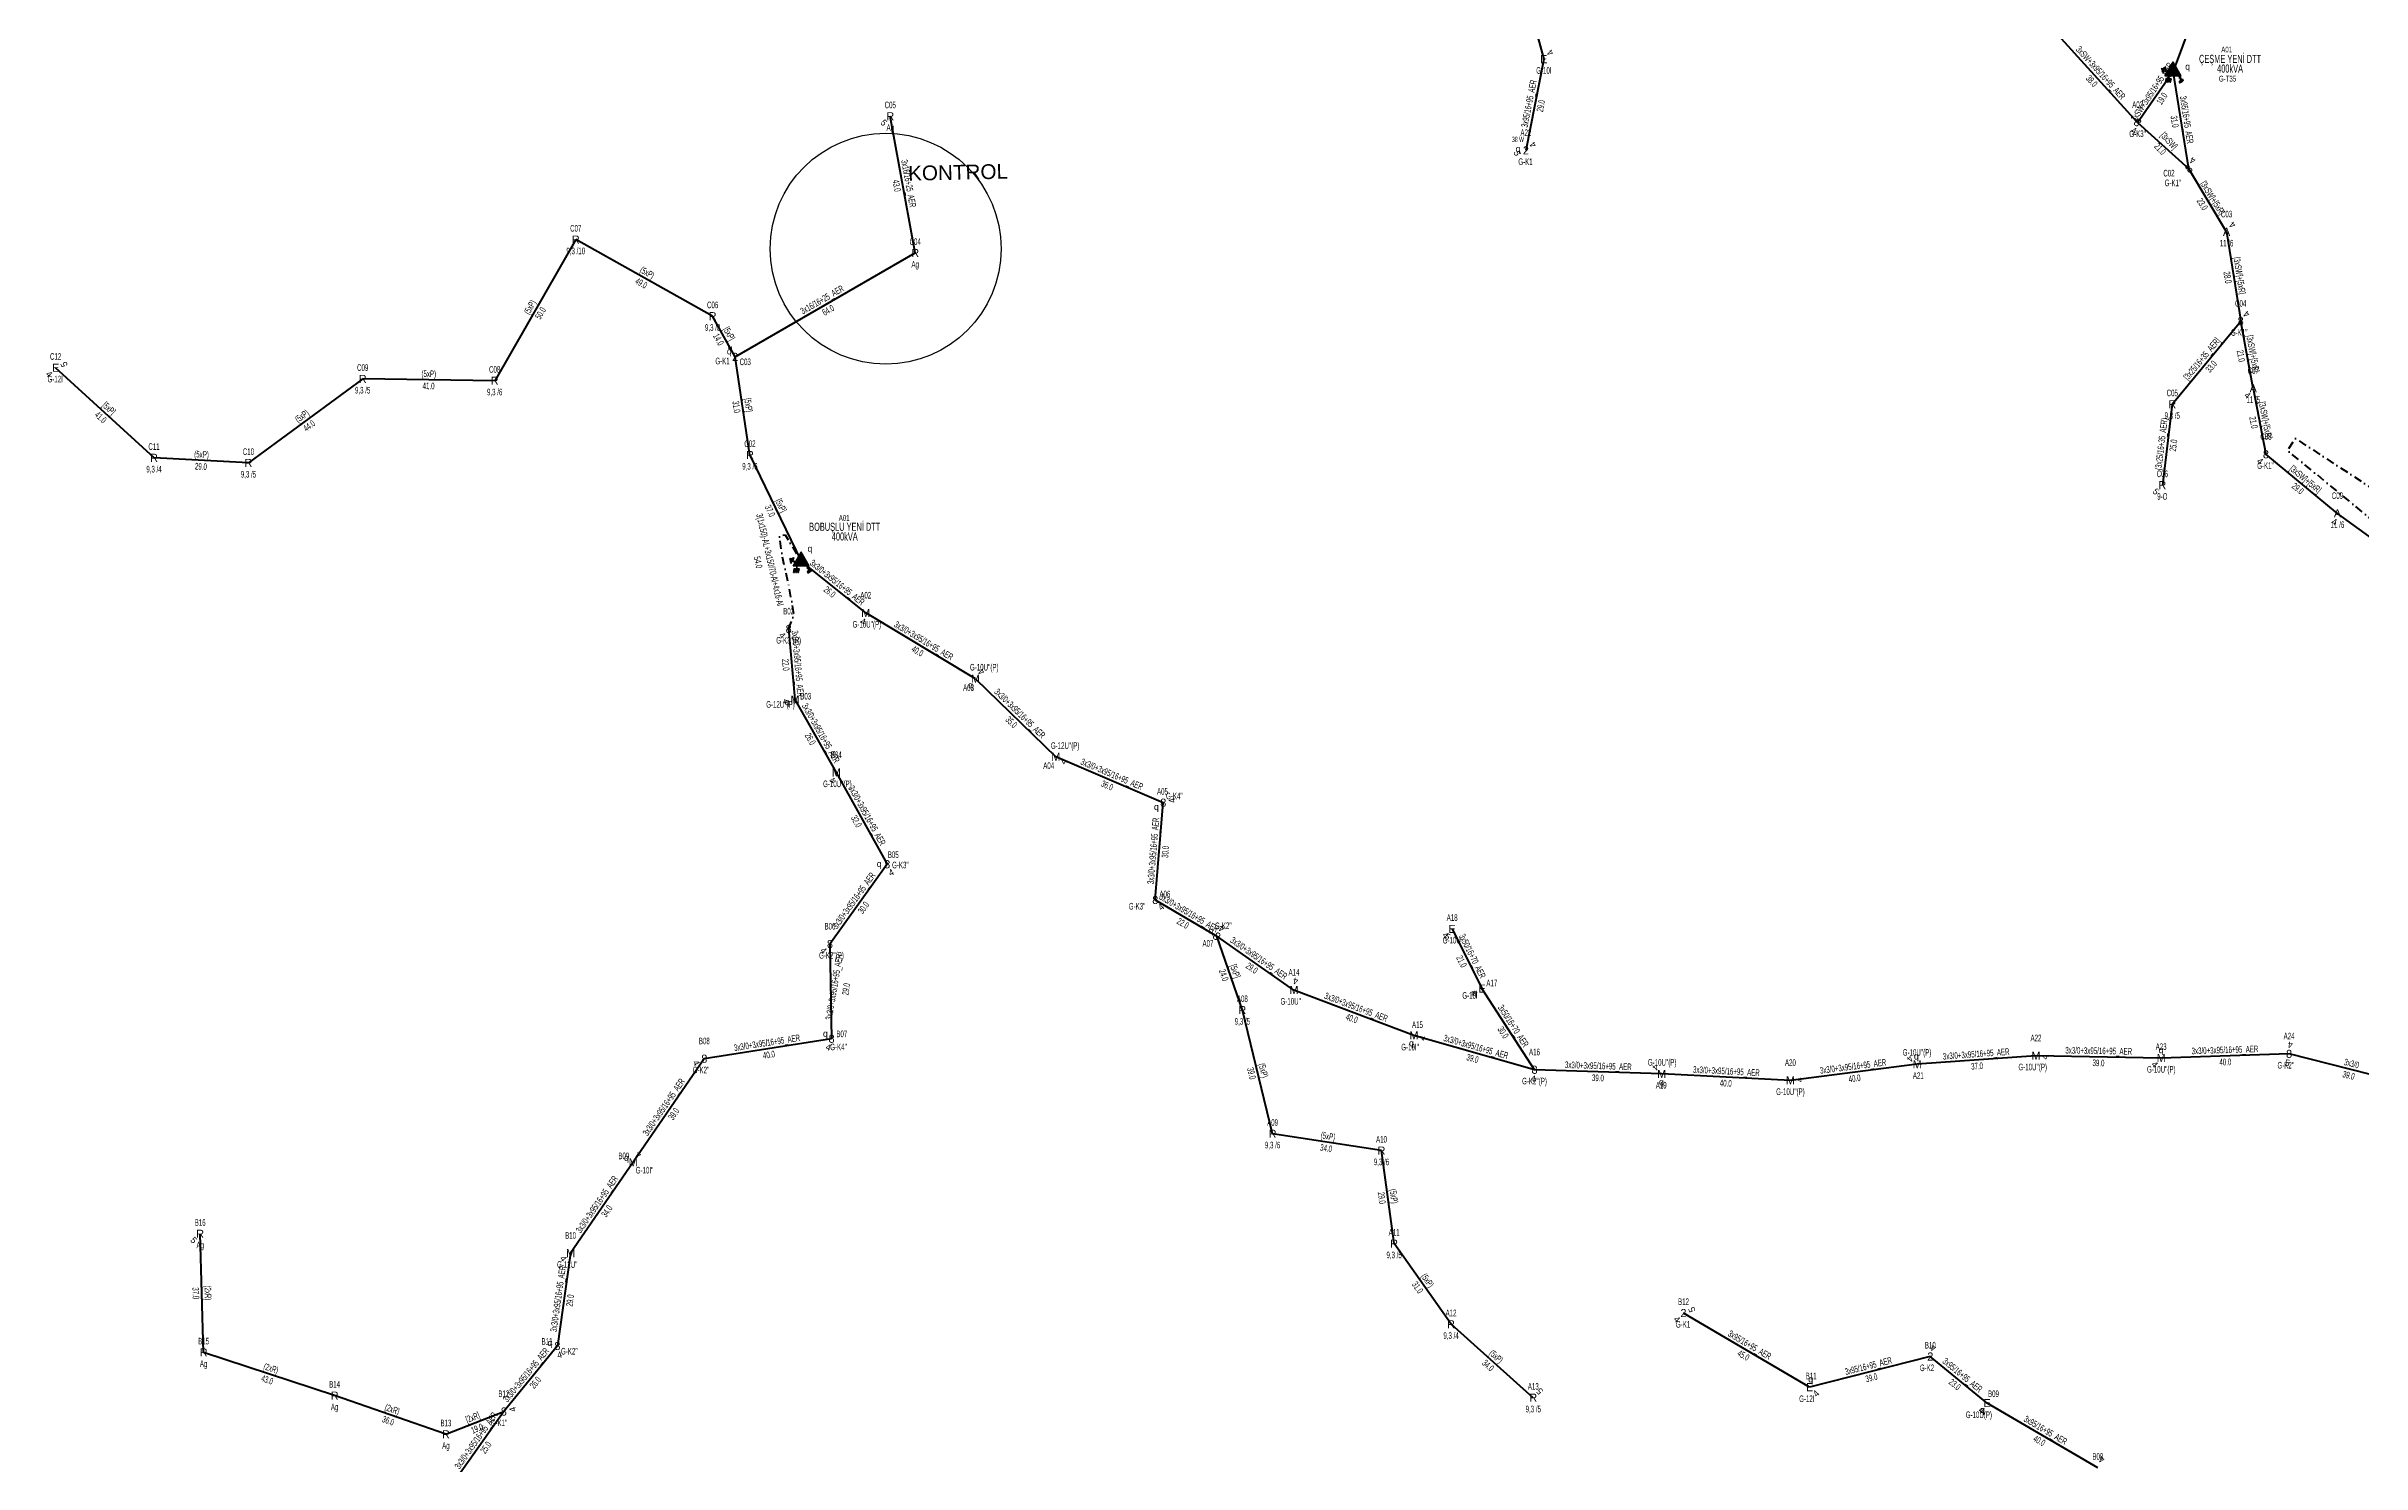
# Model space of a CAD drawing. Header units: millimetres. Extents: x 431745 to 436691, y 4033035 to 4040054.
# Drawn here: x 432682 to 433399, y 4034619 to 4035058 of the extents above; entities that cross this region are included whole.
import ezdxf
from ezdxf.enums import TextEntityAlignment as Align

# ---------------------------------------------------------------- set-up
doc = ezdxf.new("R2010")
doc.units = ezdxf.units.MM
doc.linetypes.add('DASHDOT', pattern=[5, 2.5, -1.25, 0, -1.25])
for name, color, linetype, lineweight in [('DIREK_AG_MEVCUT', 120, 'Continuous', 25), ('DIREK_AG_YENI', 108, 'Continuous', 25), ('DIREK_OG_MEVCUT', 16, 'Continuous', 25), ('DIREK_OG_YENI', 10, 'Continuous', 25), ('HAT_AG_HAVAI_BYSK', 3, 'Continuous', 50), ('HAT_AG_HAVAI_MEVCUT', 126, 'Continuous', 50), ('HAT_AG_HAVAI_YENI', 3, 'Continuous', 50), ('HAT_OG_HAVAI_BYSK', 1, 'Continuous', 70), ('HAT_OG_HAVAI_MEVCUT', 48, 'Continuous', 70), ('HAT_OG_HAVAI_YENI', 1, 'Continuous', 70), ('HAT_OG_YERALTI_YENI', 1, 'DASHDOT', 70), ('KULLANICI', 1, 'Continuous', 25), ('TRAFO_TADILAT_BYSK', 5, 'Continuous', 30), ('TRAFO_YENI', 5, 'Continuous', 30)]:
    doc.layers.add(name, color=color, linetype=linetype, lineweight=lineweight)
doc.layers.add('LAMBA_GUCU', color=4, linetype='Continuous')
doc.styles.add('Direk', font='B_CAD')
doc.styles.get("Standard").update_dxf_attribs({"font": 'Arial'})

# ---------------------------------------------------------------- blocks, each defined once
blk = doc.blocks.new('YENI_DIREK')
h = blk.add_hatch(color=32)
h.paths.add_polyline_path([(-3.28, -0.5), (-3.07, -0.63), (-2.64, 0.1), (-1.87, -0.35), (-1.77, -0.17), (-2.54, 0.28), (-2.11, 1.01), (-2.33, 1.14)])
h.paths.add_polyline_path([(-3.42, -0.17), (-3.29, -0.25), (-2.57, 0.98), (-2.7, 1.06)])
h.paths.add_polyline_path([(-3.5, 0.29), (-3.37, 0.22), (-3.01, 0.82), (-3.14, 0.9)])
h.paths.add_polyline_path([(-3.41, 0.73), (-3.54, 0.81), (-3.62, 0.68), (-3.49, 0.61)])
h.paths.add_polyline_path([(-1.26, -1.44), (-1.46, -1.44), (-1.47, -2.34), (-2.22, -2.34), (-2.48, -3.47), (-2.38, -3.47), (-2.17, -2.54), (-1.87, -2.54), (-2.08, -3.47), (-1.98, -3.47), (-1.77, -2.54), (-1.47, -2.54), (-1.68, -3.48), (-1.58, -3.48), (-1.37, -2.54), (-1.07, -2.54), (-1.28, -3.48), (-1.18, -3.48), (-0.97, -2.54), (-0.67, -2.55), (-0.88, -3.48), (-0.78, -3.48), (-0.52, -2.35), (-1.27, -2.34)])
at = {"layer": 'TRAFO_YENI'}
for points in [[(2.31, -1.57), (2.08, -1.92), (2.04, -1.44), (1.9, -1.44), (1.98, -2.32), (2.21, -1.96), (2.27, -2.67), (2.06, -2.67), (2.36, -2.87), (2.36, -2.86), (2.6, -2.49), (2.41, -2.63)], [(2.31, -1.57), (2.08, -1.92), (2.04, -1.44), (1.9, -1.44), (1.98, -2.32), (2.21, -1.96), (2.27, -2.67), (2.06, -2.67), (2.36, -2.87), (1.94, -3.19), (2.16, -3.79), (2.22, -3.74), (2.04, -3.26), (2.22, -3.13), (2.4, -3.6), (2.46, -3.56), (2.28, -3.08), (2.46, -2.94), (2.64, -3.42), (2.69, -3.38), (2.51, -2.9), (2.69, -2.76), (2.87, -3.24), (2.93, -3.2), (2.75, -2.72), (2.93, -2.58), (3.11, -3.06), (3.17, -3.01), (2.95, -2.42), (2.36, -2.86), (2.6, -2.49), (2.41, -2.63)], [(2.93, -2.58), (3.11, -3.06), (3.17, -3.01), (2.95, -2.42), (2.36, -2.86), (2.6, -2.49), (2.41, -2.63), (2.31, -1.57), (2.08, -1.92), (2.04, -1.44), (1.9, -1.44), (1.98, -2.32), (2.21, -1.96), (2.27, -2.67), (2.06, -2.67), (2.36, -2.87), (1.94, -3.19), (2.16, -3.79), (2.22, -3.74), (2.04, -3.26), (2.22, -3.13), (2.4, -3.6), (2.46, -3.56), (2.28, -3.08), (2.46, -2.94), (2.64, -3.42), (2.69, -3.38), (2.51, -2.9), (2.69, -2.76), (2.87, -3.24), (2.93, -3.2), (2.75, -2.72)]]:
    blk.add_hatch(color=32, dxfattribs=at).paths.add_polyline_path(points)
at = {"layer": 'TRAFO_TADILAT_BYSK', "color": 32, "flags": 128}
for points in [[(-3.49, 0.61), (-3.41, 0.73), (-3.54, 0.81), (-3.62, 0.68), (-3.49, 0.61)], [(-3.37, 0.22), (-3.01, 0.82), (-3.14, 0.9), (-3.5, 0.29), (-3.37, 0.22)], [(-3.29, -0.25), (-2.57, 0.98), (-2.7, 1.06), (-3.42, -0.17), (-3.29, -0.25)], [(-1.77, -0.17), (-2.54, 0.28), (-2.11, 1.01), (-2.33, 1.14), (-3.28, -0.5), (-3.07, -0.63), (-2.64, 0.1), (-1.87, -0.35), (-1.77, -0.17)], [(-1.26, -1.44), (-1.46, -1.44), (-1.47, -2.34), (-2.22, -2.34), (-2.48, -3.47), (-2.38, -3.47), (-2.17, -2.54), (-1.87, -2.54), (-2.08, -3.47), (-1.98, -3.47), (-1.77, -2.54), (-1.47, -2.54), (-1.68, -3.48), (-1.58, -3.48), (-1.37, -2.54), (-1.07, -2.54), (-1.28, -3.48), (-1.18, -3.48), (-0.97, -2.54), (-0.67, -2.55), (-0.88, -3.48), (-0.78, -3.48), (-0.52, -2.35), (-1.27, -2.34), (-1.26, -1.44)]]:
    blk.add_lwpolyline(points, dxfattribs=at)
at = {"layer": 'TRAFO_YENI', "linetype": 'Continuous'}
for p, q in [((-2.5, -1.44), (0, 2.89)), ((2.5, -1.44), (0, 2.89)), ((-2.5, -1.44), (2.5, -1.44))]:
    blk.add_line(p, q, dxfattribs=at)
at = {"layer": 'TRAFO_YENI', "color": 32, "flags": 128}
blk.add_lwpolyline([(1.9, -1.44), (2.04, -1.44), (2.08, -1.92), (2.31, -1.57), (2.41, -2.63), (2.6, -2.49), (2.36, -2.86), (2.95, -2.42), (3.17, -3.01), (3.11, -3.06), (2.93, -2.58), (2.75, -2.72), (2.93, -3.2), (2.87, -3.24), (2.69, -2.76), (2.51, -2.9), (2.69, -3.38), (2.64, -3.42), (2.46, -2.94), (2.28, -3.08), (2.46, -3.56), (2.4, -3.6), (2.22, -3.13), (2.04, -3.26), (2.22, -3.74), (2.16, -3.79), (1.94, -3.19), (2.36, -2.87), (2.06, -2.67), (2.27, -2.67), (2.21, -1.96), (1.98, -2.32), (1.9, -1.44)], dxfattribs=at)
at = {"layer": 'TRAFO_YENI', "linetype": 'Continuous'}
for points in [[(-2.5, -1.44), (0, -1.44), (0, 2.89)], [(0, -1.44), (0, 2.89), (2.5, -1.44)]]:
    blk.add_solid(points, dxfattribs=at)

msp = doc.modelspace()

# ---------------------------------------------------------------- linework, layer by layer
at = {"layer": 'HAT_AG_HAVAI_BYSK'}
for p, q in [((432895.41, 4034961.792), (432888.483429, 4034974.391442)), ((433340.16, 4034947.14), (433361.334, 4034972.859)), ((432715.613489, 4034930.540441), (432685.165, 4034958.426)), ((432900.016826, 4034931.423846), (432895.41, 4034961.792)), ((432900.016826, 4034931.423846), (432915.858, 4034898.515)), ((433052.405378, 4034759.596138), (433044.461492, 4034782.480099)), ((432805.928801, 4034628.281698), (432823.86, 4034635.325))]:
    msp.add_line(p, q, dxfattribs=at)
at = {"layer": 'HAT_AG_HAVAI_MEVCUT'}
for p, q in [((432846.127485, 4034998.106151), (432821.031518, 4034954.415858)), ((432888.483429, 4034974.391442), (432846.127485, 4034998.106151)), ((432780.189501, 4034954.989182), (432744.843933, 4034928.967017)), ((432821.031518, 4034954.415858), (432780.189501, 4034954.989182)), ((433340.16, 4034947.14), (433337.09, 4034922.1)), ((432744.843933, 4034928.967017), (432715.613489, 4034930.540441)), ((433061.7573, 4034721.3059), (433052.405378, 4034759.596138)), ((433095.4558, 4034716.1066), (433061.7573, 4034721.3059)), ((433099.3627, 4034687.3085), (433095.4558, 4034716.1066)), ((432730.968986, 4034653.630867), (432729.894424, 4034690.34875)), ((433116.9812, 4034662.3456), (433099.3627, 4034687.3085)), ((433142.4272, 4034639.6141), (433116.9812, 4034662.3456)), ((432771.50015, 4034640.261949), (432730.968986, 4034653.630867)), ((432805.928801, 4034628.281698), (432771.50015, 4034640.261949))]:
    msp.add_line(p, q, dxfattribs=at)
at = {"layer": 'HAT_AG_HAVAI_YENI'}
for p, q in [((433133.859, 4035096.9971), (433145.695034, 4035053.960089)), ((433351.143034, 4035079.06701), (433340.393, 4035050.268)), ((433145.695034, 4035053.960089), (433140.139, 4035025.713)), ((433345.264093, 4035020.04343), (433340.393, 4035050.268)), ((432951.160471, 4034993.972715), (432943.450001, 4035036.290645)), ((432895.41, 4034961.792), (432951.160471, 4034993.972715)), ((433117.322, 4034784.737), (433126.553, 4034766.255)), ((433142.811, 4034741.12), (433126.553, 4034766.255)), ((433227.92, 4034642.877), (433188.904, 4034665.815)), ((433265.278, 4034652.363), (433227.92, 4034642.877)), ((433282.836237, 4034637.954019), (433265.278, 4034652.363)), ((433317.118552, 4034617.913123), (433282.836237, 4034637.954019))]:
    msp.add_line(p, q, dxfattribs=at)
at = {"layer": 'HAT_OG_HAVAI_BYSK'}
for p, q in [((433329.44288, 4035034.368702), (433345.264093, 4035020.04343)), ((433356.96, 4035000.5), (433345.264093, 4035020.04343)), ((433356.96, 4035000.5), (433361.334, 4034972.859)), ((433365.21, 4034952.05), (433361.334, 4034972.859)), ((433365.21, 4034952.05), (433369.14, 4034931.644)), ((433391.28, 4034913.35), (433369.14, 4034931.644))]:
    msp.add_line(p, q, dxfattribs=at)
at = {"layer": 'HAT_OG_HAVAI_MEVCUT'}
msp.add_line((433427.98, 4034886.73), (433391.28, 4034913.35), dxfattribs=at)
at = {"layer": 'HAT_OG_HAVAI_YENI'}
for p, q in [((433329.44288, 4035034.368702), (433303.837451, 4035062.563046)), ((433329.44288, 4035034.368702), (433340.393, 4035050.268)), ((432935.864, 4034882.523), (432915.858, 4034898.515)), ((432912.001172, 4034877.578894), (432913.942, 4034855.722)), ((432969.803674, 4034862.18829), (432935.864, 4034882.523)), ((432913.942, 4034855.722), (432926.747, 4034833.138)), ((432969.803674, 4034862.18829), (432994.693, 4034837.982)), ((433027.936, 4034823.798), (432994.693, 4034837.982)), ((432926.747, 4034833.138), (432942.509, 4034804.737)), ((433025.451, 4034793.68), (433027.936, 4034823.798)), ((432942.509, 4034804.737), (432924.79, 4034780.05)), ((433025.451, 4034793.68), (433044.461492, 4034782.480099)), ((432924.79, 4034780.05), (432925.282, 4034750.731)), ((433068.376, 4034765.807), (433044.461492, 4034782.480099)), ((433105.492513, 4034751.75045), (433068.376, 4034765.807)), ((432925.282, 4034750.731), (432885.900127, 4034744.550314)), ((433142.811, 4034741.12), (433105.492513, 4034751.75045)), ((432885.900127, 4034744.550314), (432863.875, 4034712.476)), ((433182.166, 4034739.843), (433142.811, 4034741.12)), ((433261.222, 4034742.808), (433222.001505, 4034737.835808)), ((433297.988, 4034745.484), (433261.222, 4034742.808)), ((433336.738, 4034744.764), (433297.988, 4034745.484)), ((433376.307125, 4034746.038441), (433336.738, 4034744.764)), ((433414.111963, 4034736.42137), (433376.307125, 4034746.038441)), ((433222.001505, 4034737.835808), (433182.166, 4034739.843)), ((432863.875, 4034712.476), (432844.514, 4034684.344)), ((432844.514, 4034684.344), (432840.441, 4034655.616)), ((432840.441, 4034655.616), (432823.86, 4034635.325)), ((432823.86, 4034635.325), (432809.671, 4034615.199))]:
    msp.add_line(p, q, dxfattribs=at)
at = {"layer": 'HAT_OG_YERALTI_YENI', "flags": 128}
for points in [[(433755.461, 4034645.203), (433768.080745, 4034646.883495), (433763.968908, 4034660.760944), (433767.758279, 4034686.609556), (433768.435551, 4034701.491837), (433769.112823, 4034716.374118), (433763.971204, 4034736.775502), (433765.256153, 4034776.608921), (433765.250549, 4034795.082072), (433752.401059, 4034805.875644), (433745.719324, 4034811.01544), (433730.299936, 4034812.300389), (433696.248787, 4034805.618654), (433669.295918, 4034798.55346), (433645.395867, 4034799.452924), (433583.770982, 4034813.064944), (433574.668303, 4034816.650714), (433552.952665, 4034834.383011), (433517.359578, 4034866.121251), (433498.348139, 4034884.227891), (433475.263487, 4034890.132039), (433430.418767, 4034894.243876), (433418.871579, 4034897.446795), (433375.863201, 4034932.796951), (433378.264432, 4034936.54287), (433413.877273, 4034913.3493), (433413.353, 4034913.743)], [(432912.001172, 4034877.578894), (432913.637538, 4034882.065049), (432912.062901, 4034891.152956), (432909.949357, 4034900.32479), (432909.146609, 4034906.375836), (432910.875783, 4034906.75348), (432915.858, 4034898.515)]]:
    msp.add_lwpolyline(points, dxfattribs=at)
at = {"layer": 'KULLANICI'}
msp.add_circle((432942.03288, 4034995.28616), 35.726078, dxfattribs=at)

# ---------------------------------------------------------------- block references
at = {"layer": 'TRAFO_YENI'}
for p in [(433340.393, 4035050.268), (432915.858, 4034898.515)]:
    msp.add_blockref('YENI_DIREK', p, dxfattribs=at)

# ---------------------------------------------------------------- texts
at = {"layer": 'DIREK_AG_MEVCUT', "color": 32, "style": 'Direk'}
for rotation, p in [(315.000001, (432941.470102, 4035034.310746)), (315.000001, (433335.110101, 4034920.120101)), (315.000001, (432727.914525, 4034688.368851)), (495.000001, (433144.407099, 4034641.593999))]:
    msp.add_text('5', height=2, rotation=rotation, dxfattribs=at).set_placement(p, align=Align.MIDDLE_CENTER)
at = {"layer": 'DIREK_AG_MEVCUT', "width": 0.53}
for s, p in [('C05', (432943.450001, 4035039.790645)), ('Ag', (432943.450001, 4035032.790645)), ('C07', (432846.127485, 4035001.606151)), ('9,3 /10', (432846.127485, 4034994.606151)), ('C04', (432951.160471, 4034997.472715)), ('Ag', (432951.160471, 4034990.472715)), ('C06', (432888.483429, 4034977.891442)), ('9,3 /8', (432888.483429, 4034970.891442)), ('C09', (432780.189501, 4034958.489182)), ('C08', (432821.031518, 4034957.915858)), ('9,3 /5', (432780.189501, 4034951.489182)), ('9,3 /6', (432821.031518, 4034950.915858)), ('C11', (432715.613489, 4034934.040441)), ('C02', (432900.016826, 4034934.923846)), ('9,3 /4', (432715.613489, 4034927.040441)), ('C10', (432744.843933, 4034932.467017)), ('9,3 /6', (432900.016826, 4034927.923846)), ('9,3 /5', (432744.843933, 4034925.467017)), ('A08', (433052.405378, 4034763.096138)), ('9,3 /5', (433052.405378, 4034756.096138)), ('A09', (433061.7573, 4034724.8059)), ('A10', (433095.4558, 4034719.6066)), ('9,3 /6', (433061.7573, 4034717.8059)), ('9,3 /6', (433095.4558, 4034712.6066)), ('B16', (432729.894424, 4034693.84875)), ('A11', (433099.3627, 4034690.8085)), ('Ag', (432729.894424, 4034686.84875)), ('9,3 /5', (433099.3627, 4034683.8085)), ('A12', (433116.9812, 4034665.8456)), ('B15', (432730.968986, 4034657.130867)), ('9,3 /4', (433116.9812, 4034658.8456)), ('Ag', (432730.968986, 4034650.130867)), ('B14', (432771.50015, 4034643.761949)), ('A13', (433142.4272, 4034643.1141)), ('Ag', (432771.50015, 4034636.761949)), ('9,3 /5', (433142.4272, 4034636.1141)), ('B13', (432805.928801, 4034631.781698)), ('Ag', (432805.928801, 4034624.781698))]:
    msp.add_text(s, height=2.05, dxfattribs=at).set_placement(p, align=Align.MIDDLE_CENTER)
at = {"layer": 'DIREK_AG_MEVCUT', "style": 'Direk'}
for p in [(432943.450001, 4035036.290645), (432846.127485, 4034998.106151), (432951.160471, 4034993.972715), (432888.483429, 4034974.391442), (432780.189501, 4034954.989182), (432821.031518, 4034954.415858), (432715.613489, 4034930.540441), (432744.843933, 4034928.967017), (432900.016826, 4034931.423846), (433052.405378, 4034759.596138), (433061.7573, 4034721.3059), (433095.4558, 4034716.1066), (432729.894424, 4034690.34875), (433099.3627, 4034687.3085), (433116.9812, 4034662.3456), (432730.968986, 4034653.630867), (432771.50015, 4034640.261949), (433142.4272, 4034639.6141), (432805.928801, 4034628.281698)]:
    msp.add_text('R', height=2.5, dxfattribs=at).set_placement(p, align=Align.MIDDLE_CENTER)
at = {"layer": 'DIREK_AG_MEVCUT', "linetype": 'ByBlock', "width": 0.53}
for s, p in [('C05', (433340.16, 4034950.64)), ('9,3 /5', (433340.16, 4034943.64)), ('C06', (433337.09, 4034925.6)), ('9-O', (433337.09, 4034918.6))]:
    msp.add_text(s, height=2.05, dxfattribs=at).set_placement(p, align=Align.MIDDLE_CENTER)
at = {"layer": 'DIREK_AG_MEVCUT', "linetype": 'ByBlock', "style": 'Direk'}
for p in [(433340.16, 4034947.14), (433337.09, 4034922.1)]:
    msp.add_text('R', height=2.5, dxfattribs=at).set_placement(p, align=Align.MIDDLE_CENTER)
at = {"layer": 'DIREK_AG_YENI', "color": 32, "style": 'Direk'}
for s, rotation, p in [('4', 495.000001, (433147.674933, 4035055.939988)), ('4', 488.399058, (433142.33337, 4035027.452178)), ('5', 288.162429, (433137.478505, 4035024.840207)), ('4', 209.397314, (432894.035584, 4034964.231463)), ('4', 313.956662, (432683.149378, 4034956.482481)), ('5', 111.978332, (432687.761511, 4034959.473917)), ('4', 313.956662, (433115.306378, 4034782.793481)), ('5', 328.270124, (433115.849437, 4034782.355496)), ('4', 298.129156, (433124.083716, 4034764.93491)), ('4', 313.9629, (433186.88859, 4034663.871261)), ('5', 111.981451, (433191.500454, 4034666.863058)), ('4', 520.313176, (433266.22126, 4034654.999335)), ('4', 405.476907, (433229.91631, 4034640.913649)), ('4', 322.892294, (433281.146954, 4034635.721012)), ('4', 514.735653, (433318.313579, 4034620.445298))]:
    msp.add_text(s, height=2, rotation=rotation, dxfattribs=at).set_placement(p, align=Align.MIDDLE_CENTER)
at = {"layer": 'DIREK_AG_YENI', "width": 0.53}
for s, p in [('G-10I', (433145.695034, 4035050.460089)), ('A22', (433140.139, 4035031.213)), ('G-K1', (433140.012239, 4035022.213)), ('C12', (432685.165, 4034961.926)), ('G-K1', (432891.536409, 4034960.522825)), ('C03', (432898.564044, 4034960.274763)), ('G-12I', (432685.037476, 4034954.926)), ('A18', (433117.322, 4034788.237)), ('G-10U', (433117.194476, 4034781.237)), ('G-10I', (433122.834369, 4034764.132376)), ('A17', (433129.592663, 4034767.990064)), ('B12', (433188.904, 4034669.315)), ('G-K1', (433188.777239, 4034662.315)), ('B10', (433265.278, 4034655.863)), ('G-K2', (433264.266285, 4034648.863)), ('B11', (433228.41329, 4034646.342063)), ('B09', (433284.835829, 4034640.826585)), ('G-12I', (433227.071618, 4034639.28633)), ('G-10U(P)', (433280.311654, 4034634.327265)), ('B08', (433317.118552, 4034621.413123))]:
    msp.add_text(s, height=2.05, dxfattribs=at).set_placement(p, align=Align.MIDDLE_CENTER)
at = {"layer": 'DIREK_AG_YENI', "style": 'Direk'}
for s, p in [('E', (433145.695034, 4035053.960089)), ('2', (433140.139, 4035025.713)), ('E', (432685.165, 4034958.426)), ('2', (432895.41, 4034961.792)), ('E', (433117.322, 4034784.737)), ('E', (433126.553, 4034766.255)), ('2', (433188.904, 4034665.815)), ('2', (433265.278, 4034652.363)), ('E', (433227.92, 4034642.877)), ('E', (433282.836237, 4034637.954019))]:
    msp.add_text(s, height=2.5, dxfattribs=at).set_placement(p, align=Align.MIDDLE_CENTER)
at = {"layer": 'DIREK_AG_YENI', "color": 4, "style": 'Direk'}
for p in [(433137.686001, 4035026.19549), (432893.642233, 4034963.559767), (433124.381812, 4034765.015669), (433228.27235, 4034645.352045), (433281.407957, 4034635.902187)]:
    msp.add_text('q', height=2, dxfattribs=at).set_placement(p, align=Align.MIDDLE_CENTER)
at = {"layer": 'DIREK_OG_MEVCUT', "linetype": 'ByBlock', "width": 0.53}
for s, p in [('C03', (433356.96, 4035006)), ('11 /6', (433356.96, 4034997)), ('C07', (433365.21, 4034957.55)), ('11 /5', (433365.21, 4034948.55)), ('C09', (433391.28, 4034918.85)), ('11 /6', (433391.28, 4034909.85))]:
    msp.add_text(s, height=2.05, dxfattribs=at).set_placement(p, align=Align.MIDDLE_CENTER)
at = {"layer": 'DIREK_OG_MEVCUT', "linetype": 'ByBlock', "style": 'Direk'}
for p in [(433356.96, 4035000.5), (433365.21, 4034952.05), (433391.28, 4034913.35)]:
    msp.add_text('A', height=2.5, dxfattribs=at).set_placement(p, align=Align.MIDDLE_CENTER)
at = {"layer": 'DIREK_OG_MEVCUT', "color": 32, "style": 'Direk'}
for rotation, p in [(499.496054, (433358.778601, 4035002.629011)), (320.275658, (433363.420535, 4034949.896441)), (340.216757, (433390.332304, 4034910.715257))]:
    msp.add_text('4', height=2, rotation=rotation, dxfattribs=at).set_placement(p, align=Align.MIDDLE_CENTER)
at = {"layer": 'DIREK_OG_YENI', "linetype": 'ByBlock', "width": 0.53}
for s, p in [('A02', (433329.44288, 4035039.868702)), ("G-K3''", (433329.44288, 4035030.868702))]:
    msp.add_text(s, height=2.05, dxfattribs=at).set_placement(p, align=Align.MIDDLE_CENTER)
at = {"layer": 'DIREK_OG_YENI', "linetype": 'ByBlock', "style": 'Direk'}
msp.add_text('8', height=2.5, rotation=320.084777, dxfattribs=at).set_placement((433329.44288, 4035034.368702), align=Align.MIDDLE_CENTER)
at = {"layer": 'DIREK_OG_YENI', "color": 32, "style": 'Direk'}
for s, rotation, p in [('4', 336.12249, (433328.309488, 4035031.808346)), ('4', 515.026988, (433346.446229, 4035022.581649)), ('4', 500.275658, (433363.123465, 4034975.012559)), ('4', 319.413474, (433367.318332, 4034929.517612)), ('4', 343.432886, (432935.065613, 4034879.839238)), ('4', 315.000001, (432910.021273, 4034875.598995)), ('4', 499.115966, (432971.636358, 4034864.30519)), ('4', 281.194067, (432911.195269, 4034855.178428)), ('4', 418.728161, (432997.086199, 4034836.528523)), ('4', 332.528106, (432925.455322, 4034830.653736)), ('4', 463.185761, (433030.66218, 4034824.436705)), ('4', 385.505806, (432943.714687, 4034802.209883)), ('4', 399.233455, (433027.221949, 4034791.511189)), ('4', 506.211094, (433046.018669, 4034784.807157)), ('4', 315.480694, (432922.826781, 4034778.05356)), ('4', 529.628808, (433068.880069, 4034768.561254)), ('4', 339.622197, (432924.307015, 4034748.106233)), ('4', 432.889279, (433108.16858, 4034750.926637)), ('4', 532.863708, (433376.654969, 4034748.816751)), ('4', 297.761493, (432883.422423, 4034743.246096)), ('4', 222.884998, (433180.260519, 4034741.894619)), ('4', 231.459568, (433259.031928, 4034744.552587)), ('4', 441.406494, (433300.756565, 4034745.065615)), ('4', 314.662862, (433334.746485, 4034742.795785)), ('5', 349.295562, (433375.787046, 4034743.287166)), ('4', 352.050001, (433142.423735, 4034738.34691)), ('4', 453.612576, (433224.795941, 4034738.012235)), ('4', 505.508108, (432865.460611, 4034714.783778)), ('4', 306.938729, (432842.27602, 4034682.66131)), ('4', 373.541876, (432841.096637, 4034652.893843)), ('4', 463.942091, (432826.577511, 4034635.999635))]:
    msp.add_text(s, height=2, rotation=rotation, dxfattribs=at).set_placement(p, align=Align.MIDDLE_CENTER)
at = {"layer": 'DIREK_OG_YENI', "style": 'Direk'}
for rotation, p in [(37.322083, (433345.264093, 4035020.04343)), (315.104925, (433044.461492, 4034782.480099))]:
    msp.add_text('8', height=2.5, rotation=rotation, dxfattribs=at).set_placement(p, align=Align.MIDDLE_CENTER)
at = {"layer": 'DIREK_OG_YENI', "width": 0.53}
for s, p in [('C02', (433339.131721, 4035018.672218)), ("G-K1''", (433340.387749, 4035015.656822)), ('C04', (433361.334, 4034978.359)), ("G-K1''", (433360.870029, 4034969.359)), ('C08', (433369.14, 4034937.144)), ("G-K1''", (433369.013239, 4034928.144)), ('A02', (432935.864, 4034888.023)), ('B02', (432912.001172, 4034883.078894)), ("G-10U''(P)", (432936.20121, 4034879.023)), ("G-K3''(P)", (432912.001172, 4034874.078894)), ("G-10U''(P)", (432972.534805, 4034865.739204)), ('B03', (432917.283413, 4034856.763614)), ('A03', (432967.669853, 4034859.413977)), ("G-12U''(P)", (432909.473109, 4034854.223801)), ("G-12U''(P)", (432997.564753, 4034841.473544)), ('B04', (432926.747, 4034838.638)), ('A04', (432992.469703, 4034835.278863)), ("G-10U''(P)", (432927.08421, 4034829.638)), ('A05', (433027.692418, 4034827.289514)), ("G-K4''", (433031.363917, 4034825.864892)), ('B05', (432944.371229, 4034807.700461)), ("G-K3''", (432946.588322, 4034804.500385)), ("G-K3''", (433019.845165, 4034791.75292)), ('A06', (433028.428524, 4034795.519661)), ('B06', (432924.79, 4034785.55)), ("G-K2''", (433046.523323, 4034785.692501)), ("G-K2''(P)", (432925.253971, 4034776.55)), ('A07', (433041.753818, 4034780.262329)), ('A14', (433068.376, 4034771.307)), ("G-10U''", (433067.364285, 4034762.307)), ('A15', (433106.59273, 4034755.073028)), ('B08', (432885.900127, 4034750.050314)), ("G-K4''", (432927.439489, 4034748.189226)), ('B07', (432928.442347, 4034752.235063)), ("G-10I''", (433104.296555, 4034748.138741)), ('A22', (433297.988, 4034750.984)), ('A23', (433336.714165, 4034748.263919)), ('A24', (433376.307125, 4034751.538441)), ("G-K2''", (432884.888412, 4034741.050314)), ('A16', (433142.811, 4034746.62)), ("G-10U''(P)", (433182.313654, 4034743.408283)), ('A20', (433222.001505, 4034743.335808)), ("G-10U''(P)", (433261.19238, 4034746.487072)), ("G-10U''(P)", (433296.976285, 4034741.984)), ("G-10U''(P)", (433336.761912, 4034741.252834)), ("G-K2''", (433375.29541, 4034742.538441)), ("G-K2''(P)", (433142.811, 4034737.62)), ('A19', (433182.021174, 4034736.345998)), ("G-10U''(P)", (433222.001505, 4034734.335808)), ('A21', (433261.569254, 4034739.325269)), ('B09', (432860.990793, 4034714.458763)), ("G-10I''", (432867.417161, 4034710.040924)), ('B10', (432844.514, 4034689.844)), ("G-12U''", (432843.502285, 4034680.844)), ('B11', (432837.235247, 4034657.020687)), ("G-K2''", (432844.139341, 4034653.995473)), ('B12', (432823.86, 4034640.825)), ("G-K1''", (432822.384314, 4034631.825))]:
    msp.add_text(s, height=2.05, dxfattribs=at).set_placement(p, align=Align.MIDDLE_CENTER)
at = {"layer": 'DIREK_OG_YENI', "style": 'Direk'}
for s, p in [('8', (433361.334, 4034972.859)), ('8', (433369.14, 4034931.644)), ('8', (432912.001172, 4034877.578894)), ('M', (432935.864, 4034882.523)), ('M', (432969.803674, 4034862.18829)), ('M', (432913.942, 4034855.722)), ('M', (432926.747, 4034833.138)), ('M', (432994.693, 4034837.982)), ('8', (433027.936, 4034823.798)), ('8', (432942.509, 4034804.737)), ('8', (433025.451, 4034793.68)), ('8', (432924.79, 4034780.05)), ('M', (433068.376, 4034765.807)), ('8', (432925.282, 4034750.731)), ('M', (433105.492513, 4034751.75045)), ('8', (432885.900127, 4034744.550314)), ('8', (433142.811, 4034741.12)), ('M', (433182.166, 4034739.843)), ('M', (433261.222, 4034742.808)), ('M', (433297.988, 4034745.484)), ('M', (433336.738, 4034744.764)), ('8', (433376.307125, 4034746.038441)), ('M', (433222.001505, 4034737.835808)), ('M', (432863.875, 4034712.476)), ('M', (432844.514, 4034684.344)), ('8', (432840.441, 4034655.616)), ('8', (432823.86, 4034635.325))]:
    msp.add_text(s, height=2.5, dxfattribs=at).set_placement(p, align=Align.MIDDLE_CENTER)
at = {"layer": 'DIREK_OG_YENI', "color": 4, "style": 'Direk'}
for p in [(432968.279516, 4034860.206638), (432911.555276, 4034854.97799), (433025.795067, 4034822.507106), (432940.013195, 4034804.881765), (433042.693725, 4034784.247866), (432923.368563, 4034752.339962), (433104.706644, 4034749.377181), (433260.973962, 4034745.295665), (433336.720975, 4034747.263942), (433182.062553, 4034737.345141), (432861.814852, 4034713.892259), (432838.151176, 4034656.619348)]:
    msp.add_text('q', height=2, dxfattribs=at).set_placement(p, align=Align.MIDDLE_CENTER)
at = {"layer": 'HAT_AG_HAVAI_BYSK', "lineweight": 30, "width": 0.53}
for s, rotation, p in [('[5xP]', 298.799772, (432892.691527, 4034968.501267)), ('[3x25/16+35_AER]', 50.535599, (433350.090824, 4034960.539637)), ('[5xP]', 317.515744, (432700.963494, 4034945.109884)), ('[5xP]', 278.626109, (432898.553748, 4034946.73547)), ('[5xP]', 295.704974, (432908.703439, 4034915.338119)), ('[5xP]', 289.143818, (433049.236429, 4034771.316868, 216522.230746)), ('[2xR]', 21.444699, (432814.583638, 4034632.594504, 216411.93))]:
    msp.add_text(s, height=2.05, rotation=rotation, dxfattribs=at).set_placement(p, align=Align.CENTER)
for s, rotation, p in [('14.0', 298.799772, (432891.201802, 4034967.682292)), ('33.0', 50.535599, (433351.403258, 4034959.459119)), ('41.0', 317.515744, (432699.815335, 4034943.856197)), ('31.0', 278.626109, (432896.872978, 4034946.480494)), ('37.0', 295.704974, (432907.171672, 4034914.600765)), ('24.0', 289.143818, (433047.630441, 4034770.759369, 216522.230746)), ('19.0', 21.444699, (432815.205163, 4034631.012194, 216411.93))]:
    msp.add_text(s, height=2.05, rotation=rotation, dxfattribs=at).set_placement(p, align=Align.TOP_CENTER)
at = {"layer": 'HAT_AG_HAVAI_MEVCUT', "lineweight": 30, "width": 0.53}
for s, rotation, p in [('49.0', 330.75593, (432866.890205, 4034985.507132)), ('50.0', 60.126682, (432834.316561, 4034975.837633)), ('41.0', 359.195758, (432800.598579, 4034953.852604)), ('44.0', 36.361297, (432763.020661, 4034941.293599)), ('25.0', 443.010201, (433339.468683, 4034934.516561, 216668.545)), ('29.0', 356.918841, (432730.183023, 4034928.904958)), ('39.0', 283.725093, (433056.255611, 4034740.249345)), ('34.0', 351.229066, (433078.476938, 4034717.86619)), ('29.0', 277.725875, (433096.566966, 4034701.593281)), ('37.0', 271.676303, (432729.582069, 4034671.964943)), ('31.0', 305.213961, (433107.477496, 4034674.336913)), ('34.0', 318.224848, (433129.137922, 4034650.34595)), ('43.0', 341.745226, (432750.968311, 4034646.139185)), ('36.0', 340.813469, (432788.435127, 4034633.469038))]:
    msp.add_text(s, height=2.05, rotation=rotation, dxfattribs=at).set_placement(p, align=Align.TOP_CENTER)
for s, rotation, p in [('(5xP)', 330.75593, (432867.720708, 4034986.990461)), ('(5xP)', 60.126682, (432832.842442, 4034976.684376)), ('(5xP)', 359.195758, (432800.62244, 4034955.552436)), ('(5xP)', 36.361297, (432762.012773, 4034942.6626)), ('(3x25/16+35_AER)', 443.010201, (433337.781317, 4034934.723439, 216668.545)), ('(5xP)', 356.918841, (432730.274399, 4034930.6025)), ('(5xP)', 283.725093, (433057.907068, 4034740.652693)), ('(5xP)', 351.229066, (433078.736162, 4034719.54631)), ('(5xP)', 277.725875, (433098.251534, 4034701.821819)), ('(5xP)', 305.213961, (433108.866404, 4034675.317187)), ('(2xR)', 271.676303, (432731.281341, 4034672.014673)), ('(2xR)', 341.745226, (432751.500824, 4034647.75363)), ('(5xP)', 318.224848, (433130.270478, 4034651.61375)), ('(2xR)', 340.813469, (432788.993823, 4034635.074609))]:
    msp.add_text(s, height=2.05, rotation=rotation, dxfattribs=at).set_placement(p, align=Align.CENTER)
at = {"layer": 'HAT_AG_HAVAI_YENI', "lineweight": 30, "width": 0.53}
for s, rotation, p in [('3x95/16+95_AER', 438.872099, (433142.082969, 4035040.000729)), ('3x95/16+95_AER', 278.827082, (433343.616183, 4035035.052548, 216670.196602)), ('3x16/16+25_AER', 280.32621, (432948.141469, 4035015.284044)), ('3x16/16+25_AER', 29.994596, (432922.860255, 4034978.618578)), ('3x50/16+70_AER', 296.540669, (433122.697613, 4034775.876033)), ('3x50/16+70_AER', 302.896039, (433135.395622, 4034754.149209, 216563.276413)), ('3x95/16+95_AER', 329.547505, (433208.842944, 4034655.078538)), ('3x95/16+95_AER', 374.248004, (433246.389742, 4034648.44367)), ('3x95/16+95_AER', 320.625781, (433274.596317, 4034645.815744)), ('3x95/16+95_AER', 329.690123, (433300.40637, 4034628.667383))]:
    msp.add_text(s, height=2.05, rotation=rotation, dxfattribs=at).set_placement(p, align=Align.CENTER)
for s, rotation, p in [('29.0', 438.872099, (433143.751007, 4035039.672629)), ('31.0', 278.827082, (433341.936318, 4035034.791678, 216670.196602)), ('43.0', 280.32621, (432946.469003, 4035014.979315)), ('64.0', 29.994596, (432923.710116, 4034977.146254)), ('21.0', 296.540669, (433121.176763, 4034775.116417)), ('30.0', 302.896039, (433133.968204, 4034753.225911, 216563.276413)), ('45.0', 329.547505, (433207.981344, 4034653.613054)), ('39.0', 374.248004, (433246.808145, 4034646.795963)), ('23.0', 320.625781, (433273.517866, 4034644.501611)), ('40.0', 329.690123, (433299.54842, 4034627.199759))]:
    msp.add_text(s, height=2.05, rotation=rotation, dxfattribs=at).set_placement(p, align=Align.TOP_CENTER)
at = {"layer": 'HAT_OG_HAVAI_BYSK', "lineweight": 30, "width": 0.53}
for s, rotation, p in [('21.0', 313.11062, (433337.165118, 4035026.872377, 216672.579648)), ('23.0', 301.740827, (433350.336777, 4035009.591108)), ('28.0', 278.992193, (433358.307488, 4034986.546523)), ('21.0', 280.551216, (433362.436413, 4034962.298731)), ('21.0', 280.900678, (433366.340216, 4034941.686439)), ('29.0', 320.433265, (433379.668449, 4034921.841929))]:
    msp.add_text(s, height=2.05, rotation=rotation, dxfattribs=at).set_placement(p, align=Align.TOP_CENTER)
for s, rotation, p in [('[3xSW]', 313.11062, (433338.406179, 4035028.034172, 216672.579648)), ('[3xSW]+[5xR]', 301.740827, (433351.782519, 4035010.485441)), ('[3xSW]+[5xR]', 278.992193, (433359.986594, 4034986.812233)), ('[3xSW]+[5xR]', 280.551216, (433364.107669, 4034962.610026)), ('[3xSW]+[5xR]', 280.900678, (433368.009542, 4034942.007921)), ('[3xSW]+[5xR]', 320.433265, (433380.751309, 4034923.152431))]:
    msp.add_text(s, height=2.05, rotation=rotation, dxfattribs=at).set_placement(p, align=Align.CENTER)
at = {"layer": 'HAT_OG_HAVAI_YENI', "lineweight": 30, "width": 0.53}
for s, rotation, p in [('3xSW+3x95/16+95_AER', 312.244977, (433317.269401, 4035049.037331, 216651.918726)), ('3xSW+3x95/16+95_AER', 56.249557, (433334.695856, 4035043.271079, 216670.196602)), ('3x3/0+3x95/16+95_AER', 321.362317, (432926.391963, 4034891.182694, 216457.929)), ('3x3/0+3x95/16+95_AER', 329.072652, (432953.270924, 4034873.084542, 216467.932229)), ('3x3/0+3x95/16+95_AER', 275.074742, (432913.818324, 4034866.725621, 216456.971069)), ('3x3/0+3x95/16+95_AER', 315.797069, (432982.840958, 4034850.694489, 216497.3465)), ('3x3/0+3x95/16+95_AER', 299.552749, (432921.084064, 4034844.849088, 216463.373578)), ('3x3/0+3x95/16+95_AER', 336.893207, (433011.648079, 4034831.671809, 216497.3465)), ('3x3/0+3x95/16+95_AER', 299.029417, (432935.371293, 4034819.34983, 216471.2545)), ('3x3/0+3x95/16+95_AER', 85.283278, (433025.846379, 4034808.808895, 216513.968)), ('3x3/0+3x95/16+95_AER', 414.331309, (432932.958926, 4034792.889061, 216462.394968)), ('3x3/0+3x95/16+95_AER', 329.495826, (433035.387707, 4034788.812403, 216522.230746)), ('3x3/0+3x95/16+95_AER', 325.116651, (433056.904969, 4034774.840967, 216522.230746)), ('3x3/0+3x95/16+95_AER', 440.501331, (432927.064964, 4034766.540433, 216462.64081)), ('3x3/0+3x95/16+95_AER', 339.257111, (433087.235407, 4034759.573775, 216534.188102)), ('3x3/0+3x95/16+95_AER', 368.919926, (432905.459078, 4034748.480538, 216442.950064)), ('3x3/0+3x95/16+95_AER', 344.1, (433124.384622, 4034747.252705, 216552.746257)), ('3x3/0+3x95/16+95_AER', 361.844743, (433356.4952, 4034746.25078, 216668.369)), ('3x3/0+3x95/16+95_AER', 358.141506, (433162.516066, 4034741.331053, 216571.4055)), ('3x3/0+3x95/16+95_AER', 357.116024, (433202.126705, 4034739.688127, 216591.083186)), ('3x3/0+3x95/16+95_AER', 367.225598, (433241.504675, 4034741.165289, 216611.000752)), ('3x3/0+3x95/16+95_AER', 364.162374, (433279.543002, 4034744.993857, 216630.610833)), ('3x3/0+3x95/16+95_AER', 358.935644, (433317.378654, 4034745.973817, 216648.993865)), ('3x3/0', 345.727413, (433395.419099, 4034742.053669, 216688.153563)), ('3x3/0+3x95/16+95_AER', 415.523392, (432874.187002, 4034728.994278, 216431.937642)), ('3x3/0+3x95/16+95_AER', 415.462737, (432853.494361, 4034698.891881, 216422.256912)), ('3x3/0+3x95/16+95_AER', 441.930536, (432841.635734, 4034670.099237, 216420.220405)), ('3x3/0+3x95/16+95_AER', 410.74531, (432831.492154, 4034646.008325, 216411.929938)), ('3x3/0+3x95/16+95_AER', 414.81624, (432816.070606, 4034625.751681, 216404.83538))]:
    msp.add_text(s, height=2.05, rotation=rotation, dxfattribs=at).set_placement(p, align=Align.CENTER)
for s, rotation, p in [('38.0', 312.244977, (433316.01093, 4035047.894417, 216651.918726)), ('19.0', 56.249557, (433336.109347, 4035042.326598, 216670.196602)), ('26.0', 321.362317, (432925.330494, 4034889.854807, 216457.929)), ('40.0', 329.072652, (432952.397207, 4034871.626248, 216467.932229)), ('22.0', 275.074742, (432912.124987, 4034866.575247, 216456.971069)), ('35.0', 315.797069, (432981.655715, 4034849.475801, 216497.3465)), ('26.0', 299.552749, (432919.605231, 4034844.010606, 216463.373578)), ('36.0', 336.893207, (433010.980921, 4034830.108191, 216497.3465)), ('32.0', 299.029417, (432933.884863, 4034818.524891, 216471.2545)), ('30.0', 85.283278, (433027.540621, 4034808.669105, 216513.968)), ('30.0', 414.331309, (432934.34001, 4034791.897795, 216462.394968)), ('22.0', 329.495826, (433034.524785, 4034787.347696, 216522.230746)), ('29.0', 325.116651, (433055.932727, 4034773.446426, 216522.230746)), ('29.0', 440.501331, (432928.741656, 4034766.259891, 216462.64081)), ('40.0', 339.257111, (433086.63331, 4034757.98397, 216534.188102)), ('40.0', 368.919926, (432905.722669, 4034746.801098, 216442.950064)), ('39.0', 344.1, (433123.918891, 4034745.617745, 216552.746257)), ('37.0', 364.162374, (433279.666393, 4034743.298341, 216630.610833)), ('39.0', 358.935644, (433317.347076, 4034744.274111, 216648.993865)), ('40.0', 361.844743, (433356.549925, 4034744.551661, 216668.369)), ('39.0', 358.141506, (433162.460934, 4034739.631947, 216571.4055)), ('40.0', 357.116024, (433202.041172, 4034737.99028, 216591.083186)), ('40.0', 367.225598, (433241.718495, 4034739.478789, 216611.000752)), ('39.0', 345.727413, (433394.999989, 4034740.406142, 216688.153563)), ('39.0', 415.523392, (432875.58841, 4034728.031959, 216431.937642)), ('34.0', 415.462737, (432854.894749, 4034697.92808, 216422.256912)), ('29.0', 441.930536, (432843.318901, 4034669.860602, 216420.220405)), ('26.0', 410.74531, (432832.808533, 4034644.932618, 216411.929938)), ('25.0', 414.81624, (432817.46003, 4034624.772139, 216404.83538))]:
    msp.add_text(s, height=2.05, rotation=rotation, dxfattribs=at).set_placement(p, align=Align.TOP_CENTER)
at = {"layer": 'HAT_OG_YERALTI_YENI', "lineweight": 30, "width": 0.53}
msp.add_text('3(1x150)-AL+3x150/70-Al+4x16-Al', height=2.05, rotation=282.976624, dxfattribs=at).set_placement((432905.220945, 4034898.80908), align=Align.CENTER)
msp.add_text('54.0', height=2.05, rotation=282.976624, dxfattribs=at).set_placement((432903.56436, 4034898.427339), align=Align.TOP_CENTER)
at = {"layer": 'KULLANICI'}
msp.add_text('KONTROL', height=4.5783, rotation=1.2018, dxfattribs=at).set_placement((432964.4157, 4035018.9408), align=Align.MIDDLE_CENTER)
at = {"layer": 'LAMBA_GUCU', "width": 0.55}
msp.add_text('38 W', height=1.65, dxfattribs=at).set_placement((433137.685343, 4035029.137595), align=Align.MIDDLE_CENTER)
at = {"layer": 'TRAFO_YENI', "width": 0.6}
for s, height, p in [('A01', 1.8, (433356.995446, 4035056.050836)), ('ÇEŞME YENİ DTT', 2.5, (433358.042117, 4035052.798424)), ('400kVA', 2.5, (433358.042117, 4035049.798424)), ('BOBUŞLU YENİ DTT', 2.5, (432929.361401, 4034907.958831)), ('400kVA', 2.5, (432929.361401, 4034904.958831)), ('A01', 1.8, (432929.18852, 4034911.033241))]:
    msp.add_text(s, height=height, dxfattribs=at).set_placement(p, align=Align.CENTER)
at = {"layer": 'TRAFO_YENI', "color": 4, "style": 'Direk'}
for p in [(433344.911883, 4035051.695589), (432918.586338, 4034902.454886)]:
    msp.add_text('q', height=2, dxfattribs=at).set_placement(p, align=Align.MIDDLE_CENTER)
at = {"layer": 'TRAFO_YENI', "width": 0.6}
msp.add_text('G-T35', height=1.8, dxfattribs=at).set_placement((433357.272153, 4035048.827544), align=Align.TOP_CENTER)

doc.saveas('drawing.dxf')
